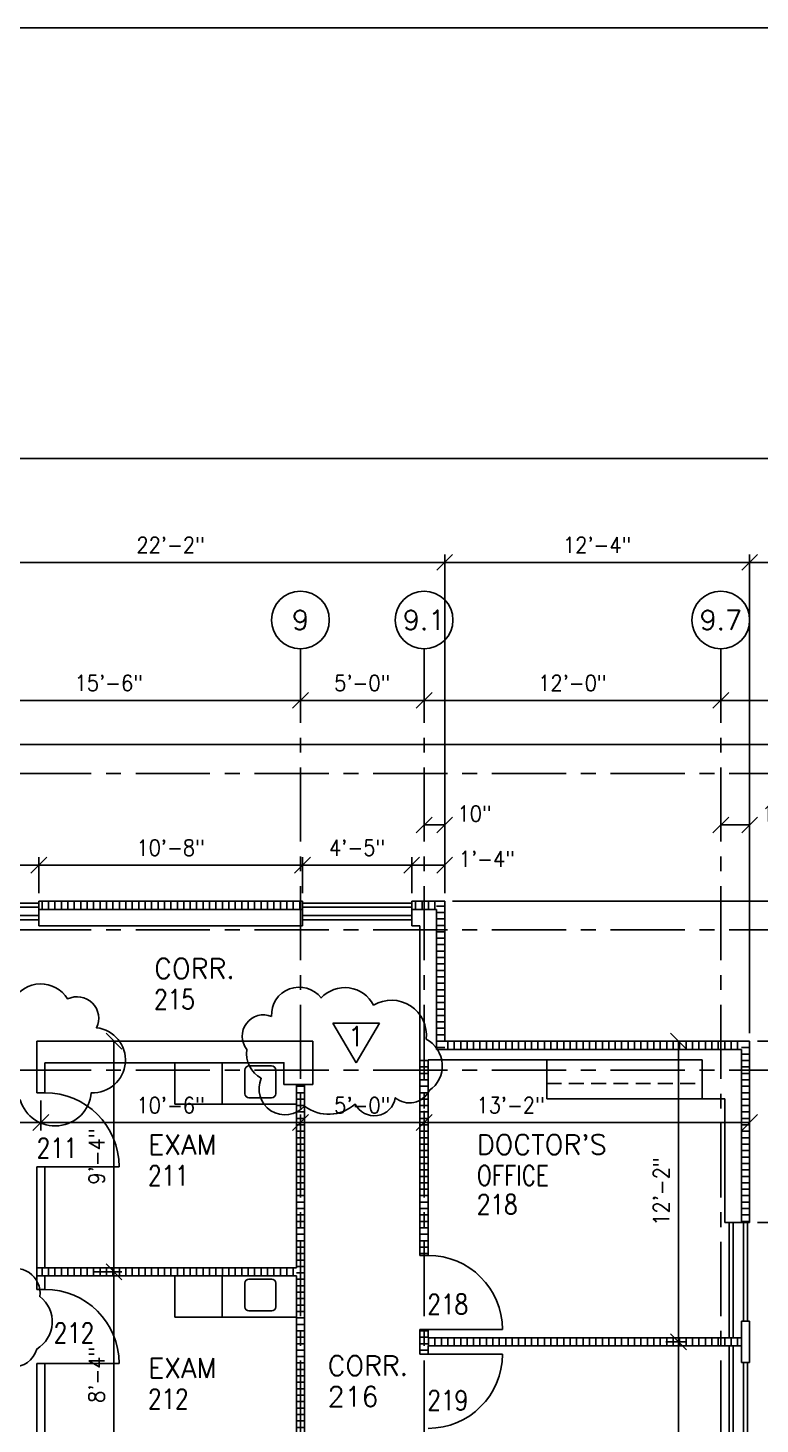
# Model space of a CAD drawing. Header units: inches. Extents: x 0 to 3828, y 0 to 2820.
# Drawn here: x 2179 to 2534, y 2142 to 2820 of the extents above; entities that cross this region are included whole.
import ezdxf
from ezdxf.enums import TextEntityAlignment as Align

# ---------------------------------------------------------------- set-up
doc = ezdxf.new("R2010")
doc.units = ezdxf.units.IN
doc.header["$LTSCALE"] = 28.8
doc.header["$MEASUREMENT"] = 0
doc.linetypes.add('CENTER', pattern=[2, 1.25, -0.25, 0.25, -0.25])
doc.linetypes.add('HIDDEN', pattern=[0.375, 0.25, -0.125])
for name, color, linetype in [('A-ANNO-DIMS', 1, 'Continuous'), ('A-ANNO-TEXT', 7, 'Continuous'), ('A-ANNO-TTLB', 6, 'Continuous'), ('A-DOOR', 6, 'Continuous'), ('A-FLOR-FURN', 74, 'Continuous'), ('A-GLAZ', 5, 'Continuous'), ('A-GRID', 1, 'CENTER'), ('A-WALL', 4, 'Continuous'), ('A-WALL-PATT', 9, 'Continuous')]:
    doc.layers.add(name, color=color, linetype=linetype)
doc.styles.add('RS', font='romans.shx', dxfattribs={"width": 0.9})
doc.dimstyles.get("Standard").update_dxf_attribs({"dimtxt": 0.18, "dimasz": 0.18, "dimexe": 0.18, "dimexo": 0.0625, "dimgap": 0.09, "dimtad": 0, "dimtih": 1, "dimtoh": 1, "dimdec": 4, "dimzin": 0, "dimdsep": 46, "dimtxsty": 'Standard', "dimcen": 0.09, "dimadec": 0, "dimazin": 0, "dimtfac": 1, "dimtdec": 4, "dimtofl": 0, "dimtmove": 0, "dimatfit": 3, "dimfxl": 0, "dimtolj": 1, "dimtzin": 0, "dimarcsym": 0})
pattern_1 = [(0, (-655, -97), (1e-15, 3.125), [])]
pattern_2 = [(90, (-655, -97), (-3.125, 7e-16), [])]

# ---------------------------------------------------------------- blocks, each defined once
blk = doc.blocks.new('C012')
blk.add_line((0, 0), (-36, 0))
blk.add_arc((0, 0), 36, 180, 270)
blk = doc.blocks.new('C001')
blk.add_circle((0, 0), 14)
blk = doc.blocks.new('C009')
for p, q in [((0, 0), (11.33, 19.24)), ((22.66, 0), (11.33, 19.24)), ((0, 0), (22.66, 0))]:
    blk.add_line(p, q)
blk = doc.blocks.new('_OBLIQUE')
at = {"color": 0, "linetype": 'ByBlock', "lineweight": -2}
blk.add_line((-0.5, -0.5), (0.5, 0.5), dxfattribs=at)
blk = doc.blocks.new('*D17')
at = {"layer": 'A-ANNO-DIMS', "color": 0}
for p, q in [((1841.18, 2472), (2758.84, 2472)), ((2755, 2458), (2755, 2472))]:
    blk.add_line(p, q, dxfattribs=at)
at = {"layer": 'Defpoints', "color": 0}
for p in [(1837.34, 2472), (2755, 2472), (2755, 2458)]:
    blk.add_point(p, dxfattribs=at)
at = {"layer": 'A-ANNO-DIMS', "color": 0, "xscale": 7.68, "yscale": 7.68, "zscale": 7.68}
for p, rotation in [((2755, 2472), 90), ((2755, 2458), 270)]:
    blk.add_blockref('_OBLIQUE', p, dxfattribs=dict(at, rotation=rotation))
at = {"layer": 'A-ANNO-DIMS', "color": 7, "insert": (2746, 2488.5), "char_height": 7.68, "attachment_point": 5, "rotation": 90, "style": 'RS'}
blk.add_mtext('\\A1;1\'-2"', dxfattribs=at)
blk = doc.blocks.new('*D187')
at = {"layer": 'A-ANNO-DIMS', "color": 0}
for p, q in [((2762.68, 2472), (2863.34, 2472)), ((2859.5, 2472), (2859.5, 2396)), ((2384.84, 2396), (2863.34, 2396))]:
    blk.add_line(p, q, dxfattribs=at)
at = {"layer": 'Defpoints', "color": 0}
for p in [(2758.84, 2472), (2381, 2396), (2859.5, 2396)]:
    blk.add_point(p, dxfattribs=at)
at = {"layer": 'A-ANNO-DIMS', "color": 0, "xscale": 7.68, "yscale": 7.68, "zscale": 7.68}
for p, rotation in [((2859.5, 2472), 90), ((2859.5, 2396), 270)]:
    blk.add_blockref('_OBLIQUE', p, dxfattribs=dict(at, rotation=rotation))
at = {"layer": 'A-ANNO-DIMS', "color": 7, "insert": (2851.09, 2434), "char_height": 7.68, "attachment_point": 5, "rotation": 90, "style": 'RS'}
blk.add_mtext('\\A1;6\'-4"', dxfattribs=at)
blk = doc.blocks.new('*D188')
at = {"layer": 'A-ANNO-DIMS', "color": 0}
for p, q in [((2384.84, 2396), (2863.34, 2396)), ((2859.5, 2396), (2859.5, 2328)), ((2532.84, 2328), (2863.34, 2328))]:
    blk.add_line(p, q, dxfattribs=at)
at = {"layer": 'Defpoints', "color": 0}
for p in [(2381, 2396), (2529, 2328), (2859.5, 2328)]:
    blk.add_point(p, dxfattribs=at)
at = {"layer": 'A-ANNO-DIMS', "color": 0, "xscale": 7.68, "yscale": 7.68, "zscale": 7.68}
for p, rotation in [((2859.5, 2396), 90), ((2859.5, 2328), 270)]:
    blk.add_blockref('_OBLIQUE', p, dxfattribs=dict(at, rotation=rotation))
at = {"layer": 'A-ANNO-DIMS', "color": 7, "insert": (2851.09, 2362), "char_height": 7.68, "attachment_point": 5, "rotation": 90, "style": 'RS'}
blk.add_mtext('\\A1;5\'-8"', dxfattribs=at)
blk = doc.blocks.new('*D189')
at = {"layer": 'A-ANNO-DIMS', "color": 0}
for p, q in [((2532.84, 2328), (2863.34, 2328)), ((2859.5, 2328), (2859.5, 1460)), ((2532.84, 1460), (2863.34, 1460))]:
    blk.add_line(p, q, dxfattribs=at)
at = {"layer": 'Defpoints', "color": 0}
for p in [(2529, 2328), (2529, 1460), (2859.5, 1460)]:
    blk.add_point(p, dxfattribs=at)
at = {"layer": 'A-ANNO-DIMS', "color": 0, "xscale": 7.68, "yscale": 7.68, "zscale": 7.68}
for p, rotation in [((2859.5, 2328), 90), ((2859.5, 1460), 270)]:
    blk.add_blockref('_OBLIQUE', p, dxfattribs=dict(at, rotation=rotation))
at = {"layer": 'A-ANNO-DIMS', "color": 7, "insert": (2851.09, 1894), "char_height": 7.68, "attachment_point": 5, "rotation": 90, "style": 'RS'}
blk.add_mtext('\\A1;72\'-4"', dxfattribs=at)
blk = doc.blocks.new('*D210')
at = {"layer": 'A-ANNO-DIMS', "color": 0}
for p, q in [((2532.84, 2240), (2662.84, 2240)), ((2659, 2124), (2659, 2240)), ((2532.84, 2124), (2662.84, 2124))]:
    blk.add_line(p, q, dxfattribs=at)
at = {"layer": 'Defpoints', "color": 0}
for p in [(2529, 2240), (2659, 2240), (2529, 2124)]:
    blk.add_point(p, dxfattribs=at)
at = {"layer": 'A-ANNO-DIMS', "color": 0, "xscale": 7.68, "yscale": 7.68, "zscale": 7.68}
for p, rotation in [((2659, 2240), 90), ((2659, 2124), 270)]:
    blk.add_blockref('_OBLIQUE', p, dxfattribs=dict(at, rotation=rotation))
at = {"layer": 'A-ANNO-DIMS', "color": 7, "insert": (2650.59, 2182), "char_height": 7.68, "attachment_point": 5, "rotation": 90, "style": 'RS'}
blk.add_mtext('\\A1;9\'-8"', dxfattribs=at)
blk = doc.blocks.new('*D211')
at = {"layer": 'A-ANNO-DIMS', "color": 0}
for p, q in [((2662.16, 2328), (2655.16, 2328)), ((2659, 2240), (2659, 2328)), ((2532.84, 2240), (2662.84, 2240))]:
    blk.add_line(p, q, dxfattribs=at)
at = {"layer": 'Defpoints', "color": 0}
for p in [(2659, 2328), (2666, 2328), (2529, 2240)]:
    blk.add_point(p, dxfattribs=at)
at = {"layer": 'A-ANNO-DIMS', "color": 0, "xscale": 7.68, "yscale": 7.68, "zscale": 7.68}
for p, rotation in [((2659, 2328), 90), ((2659, 2240), 270)]:
    blk.add_blockref('_OBLIQUE', p, dxfattribs=dict(at, rotation=rotation))
at = {"layer": 'A-ANNO-DIMS', "color": 7, "insert": (2650.59, 2284), "char_height": 7.68, "attachment_point": 5, "rotation": 90, "style": 'RS'}
blk.add_mtext('\\A1;7\'-4"', dxfattribs=at)
blk = doc.blocks.new('*D223')
at = {"layer": 'A-ANNO-DIMS', "color": 0}
blk.add_line((2125, 2493.5), (2311, 2493.5), dxfattribs=at)
at = {"layer": 'Defpoints', "color": 0}
for p in [(2125, 2493.5), (2311, 2493.5), (2311, 2493.5)]:
    blk.add_point(p, dxfattribs=at)
at = {"layer": 'A-ANNO-DIMS', "color": 0, "xscale": 7.68, "yscale": 7.68, "zscale": 7.68, "rotation": 180}
blk.add_blockref('_OBLIQUE', (2125, 2493.5), dxfattribs=at)
at = {"layer": 'A-ANNO-DIMS', "color": 0, "xscale": 7.68, "yscale": 7.68, "zscale": 7.68}
blk.add_blockref('_OBLIQUE', (2311, 2493.5), dxfattribs=at)
at = {"layer": 'A-ANNO-DIMS', "color": 7, "insert": (2218, 2501.91), "char_height": 7.68, "attachment_point": 5, "style": 'RS'}
blk.add_mtext('\\A1;15\'-6"', dxfattribs=at)
blk = doc.blocks.new('*D224')
at = {"layer": 'A-ANNO-DIMS', "color": 0}
blk.add_line((2311, 2493.5), (2371, 2493.5), dxfattribs=at)
at = {"layer": 'Defpoints', "color": 0}
for p in [(2311, 2493.5), (2371, 2493.5), (2371, 2493.5)]:
    blk.add_point(p, dxfattribs=at)
at = {"layer": 'A-ANNO-DIMS', "color": 0, "xscale": 7.68, "yscale": 7.68, "zscale": 7.68, "rotation": 180}
blk.add_blockref('_OBLIQUE', (2311, 2493.5), dxfattribs=at)
at = {"layer": 'A-ANNO-DIMS', "color": 0, "xscale": 7.68, "yscale": 7.68, "zscale": 7.68}
blk.add_blockref('_OBLIQUE', (2371, 2493.5), dxfattribs=at)
at = {"layer": 'A-ANNO-DIMS', "color": 7, "insert": (2341, 2501.91), "char_height": 7.68, "attachment_point": 5, "style": 'RS'}
blk.add_mtext('\\A1;5\'-0"', dxfattribs=at)
blk = doc.blocks.new('*D225')
at = {"layer": 'A-ANNO-DIMS', "color": 0}
blk.add_line((2371, 2493.5), (2515, 2493.5), dxfattribs=at)
at = {"layer": 'Defpoints', "color": 0}
for p in [(2371, 2493.5), (2515, 2493.5), (2515, 2493.5)]:
    blk.add_point(p, dxfattribs=at)
at = {"layer": 'A-ANNO-DIMS', "color": 0, "xscale": 7.68, "yscale": 7.68, "zscale": 7.68, "rotation": 180}
blk.add_blockref('_OBLIQUE', (2371, 2493.5), dxfattribs=at)
at = {"layer": 'A-ANNO-DIMS', "color": 0, "xscale": 7.68, "yscale": 7.68, "zscale": 7.68}
blk.add_blockref('_OBLIQUE', (2515, 2493.5), dxfattribs=at)
at = {"layer": 'A-ANNO-DIMS', "color": 7, "insert": (2443, 2501.91), "char_height": 7.68, "attachment_point": 5, "style": 'RS'}
blk.add_mtext('\\A1;12\'-0"', dxfattribs=at)
blk = doc.blocks.new('*D226')
at = {"layer": 'A-ANNO-DIMS', "color": 0}
blk.add_line((2515, 2493.5), (2599, 2493.5), dxfattribs=at)
at = {"layer": 'Defpoints', "color": 0}
for p in [(2515, 2493.5), (2599, 2493.5), (2599, 2493.5)]:
    blk.add_point(p, dxfattribs=at)
at = {"layer": 'A-ANNO-DIMS', "color": 0, "xscale": 7.68, "yscale": 7.68, "zscale": 7.68, "rotation": 180}
blk.add_blockref('_OBLIQUE', (2515, 2493.5), dxfattribs=at)
at = {"layer": 'A-ANNO-DIMS', "color": 0, "xscale": 7.68, "yscale": 7.68, "zscale": 7.68}
blk.add_blockref('_OBLIQUE', (2599, 2493.5), dxfattribs=at)
at = {"layer": 'A-ANNO-DIMS', "color": 7, "insert": (2557, 2501.91), "char_height": 7.68, "attachment_point": 5, "style": 'RS'}
blk.add_mtext('\\A1;7\'-0"', dxfattribs=at)
blk = doc.blocks.new('*D228')
at = {"layer": 'A-ANNO-DIMS', "color": 0}
for p, q in [((2115, 2399.84), (2115, 2564.34)), ((2381, 2399.84), (2381, 2564.34)), ((2115, 2560.5), (2381, 2560.5))]:
    blk.add_line(p, q, dxfattribs=at)
at = {"layer": 'Defpoints', "color": 0}
for p in [(2381, 2560.5), (2115, 2396), (2381, 2396)]:
    blk.add_point(p, dxfattribs=at)
at = {"layer": 'A-ANNO-DIMS', "color": 0, "xscale": 7.68, "yscale": 7.68, "zscale": 7.68, "rotation": 180}
blk.add_blockref('_OBLIQUE', (2115, 2560.5), dxfattribs=at)
at = {"layer": 'A-ANNO-DIMS', "color": 0, "xscale": 7.68, "yscale": 7.68, "zscale": 7.68}
blk.add_blockref('_OBLIQUE', (2381, 2560.5), dxfattribs=at)
at = {"layer": 'A-ANNO-DIMS', "color": 7, "insert": (2248, 2568.91), "char_height": 7.68, "attachment_point": 5, "style": 'RS'}
blk.add_mtext('\\A1;22\'-2"', dxfattribs=at)
blk = doc.blocks.new('*D229')
at = {"layer": 'A-ANNO-DIMS', "color": 0}
for p, q in [((2381, 2399.84), (2381, 2564.34)), ((2529, 2331.84), (2529, 2564.34)), ((2381, 2560.5), (2529, 2560.5))]:
    blk.add_line(p, q, dxfattribs=at)
at = {"layer": 'Defpoints', "color": 0}
for p in [(2529, 2560.5), (2381, 2396), (2529, 2328)]:
    blk.add_point(p, dxfattribs=at)
at = {"layer": 'A-ANNO-DIMS', "color": 0, "xscale": 7.68, "yscale": 7.68, "zscale": 7.68, "rotation": 180}
blk.add_blockref('_OBLIQUE', (2381, 2560.5), dxfattribs=at)
at = {"layer": 'A-ANNO-DIMS', "color": 0, "xscale": 7.68, "yscale": 7.68, "zscale": 7.68}
blk.add_blockref('_OBLIQUE', (2529, 2560.5), dxfattribs=at)
at = {"layer": 'A-ANNO-DIMS', "color": 7, "insert": (2455, 2568.91), "char_height": 7.68, "attachment_point": 5, "style": 'RS'}
blk.add_mtext('\\A1;12\'-4"', dxfattribs=at)
blk = doc.blocks.new('*D230')
at = {"layer": 'A-ANNO-DIMS', "color": 0}
for p, q in [((2529, 2331.84), (2529, 2564.34)), ((2617, 2043.84), (2617, 2564.34)), ((2529, 2560.5), (2617, 2560.5))]:
    blk.add_line(p, q, dxfattribs=at)
at = {"layer": 'Defpoints', "color": 0}
for p in [(2617, 2560.5), (2529, 2328), (2617, 2040)]:
    blk.add_point(p, dxfattribs=at)
at = {"layer": 'A-ANNO-DIMS', "color": 0, "xscale": 7.68, "yscale": 7.68, "zscale": 7.68, "rotation": 180}
blk.add_blockref('_OBLIQUE', (2529, 2560.5), dxfattribs=at)
at = {"layer": 'A-ANNO-DIMS', "color": 0, "xscale": 7.68, "yscale": 7.68, "zscale": 7.68}
blk.add_blockref('_OBLIQUE', (2617, 2560.5), dxfattribs=at)
at = {"layer": 'A-ANNO-DIMS', "color": 7, "insert": (2573, 2568.91), "char_height": 7.68, "attachment_point": 5, "style": 'RS'}
blk.add_mtext('\\A1;7\'-4"', dxfattribs=at)
blk = doc.blocks.new('*D28')
at = {"layer": 'A-ANNO-DIMS', "color": 0}
for p, q in [((309, 2568.18), (309, 2614.84)), ((309, 2611), (2617, 2611)), ((2617, 2568.18), (2617, 2614.84))]:
    blk.add_line(p, q, dxfattribs=at)
at = {"layer": 'Defpoints', "color": 0}
for p in [(2617, 2611), (309, 2564.34), (2617, 2564.34)]:
    blk.add_point(p, dxfattribs=at)
at = {"layer": 'A-ANNO-DIMS', "color": 0, "xscale": 7.68, "yscale": 7.68, "zscale": 7.68, "rotation": 180}
blk.add_blockref('_OBLIQUE', (309, 2611), dxfattribs=at)
at = {"layer": 'A-ANNO-DIMS', "color": 0, "xscale": 7.68, "yscale": 7.68, "zscale": 7.68}
blk.add_blockref('_OBLIQUE', (2617, 2611), dxfattribs=at)
at = {"layer": 'A-ANNO-DIMS', "color": 7, "insert": (1463, 2619.41), "char_height": 7.68, "attachment_point": 5, "style": 'RS'}
blk.add_mtext('\\A1;192\'-4"', dxfattribs=at)
blk = doc.blocks.new('*D232')
at = {"layer": 'A-ANNO-DIMS', "color": 0}
for p, q in [((2131, 2399.84), (2131, 2417.34)), ((2131, 2413.5), (2184, 2413.5)), ((2184, 2399.84), (2184, 2417.34))]:
    blk.add_line(p, q, dxfattribs=at)
at = {"layer": 'Defpoints', "color": 0}
for p in [(2184, 2413.5), (2131, 2396), (2184, 2396)]:
    blk.add_point(p, dxfattribs=at)
at = {"layer": 'A-ANNO-DIMS', "color": 0, "xscale": 7.68, "yscale": 7.68, "zscale": 7.68, "rotation": 180}
blk.add_blockref('_OBLIQUE', (2131, 2413.5), dxfattribs=at)
at = {"layer": 'A-ANNO-DIMS', "color": 0, "xscale": 7.68, "yscale": 7.68, "zscale": 7.68}
blk.add_blockref('_OBLIQUE', (2184, 2413.5), dxfattribs=at)
at = {"layer": 'A-ANNO-DIMS', "color": 7, "insert": (2157.5, 2421.91), "char_height": 7.68, "attachment_point": 5, "style": 'RS'}
blk.add_mtext('\\A1;4\'-5"', dxfattribs=at)
blk = doc.blocks.new('*D233')
at = {"layer": 'A-ANNO-DIMS', "color": 0}
for p, q in [((2184, 2399.84), (2184, 2417.34)), ((2184, 2413.5), (2312, 2413.5)), ((2312, 2399.84), (2312, 2417.34))]:
    blk.add_line(p, q, dxfattribs=at)
at = {"layer": 'Defpoints', "color": 0}
for p in [(2312, 2413.5), (2184, 2396), (2312, 2396)]:
    blk.add_point(p, dxfattribs=at)
at = {"layer": 'A-ANNO-DIMS', "color": 0, "xscale": 7.68, "yscale": 7.68, "zscale": 7.68, "rotation": 180}
blk.add_blockref('_OBLIQUE', (2184, 2413.5), dxfattribs=at)
at = {"layer": 'A-ANNO-DIMS', "color": 0, "xscale": 7.68, "yscale": 7.68, "zscale": 7.68}
blk.add_blockref('_OBLIQUE', (2312, 2413.5), dxfattribs=at)
at = {"layer": 'A-ANNO-DIMS', "color": 7, "insert": (2248, 2421.91), "char_height": 7.68, "attachment_point": 5, "style": 'RS'}
blk.add_mtext('\\A1;10\'-8"', dxfattribs=at)
blk = doc.blocks.new('*D234')
at = {"layer": 'A-ANNO-DIMS', "color": 0}
for p, q in [((2312, 2399.84), (2312, 2417.34)), ((2312, 2413.5), (2365, 2413.5)), ((2365, 2399.84), (2365, 2417.34))]:
    blk.add_line(p, q, dxfattribs=at)
at = {"layer": 'Defpoints', "color": 0}
for p in [(2365, 2413.5), (2312, 2396), (2365, 2396)]:
    blk.add_point(p, dxfattribs=at)
at = {"layer": 'A-ANNO-DIMS', "color": 0, "xscale": 7.68, "yscale": 7.68, "zscale": 7.68, "rotation": 180}
blk.add_blockref('_OBLIQUE', (2312, 2413.5), dxfattribs=at)
at = {"layer": 'A-ANNO-DIMS', "color": 0, "xscale": 7.68, "yscale": 7.68, "zscale": 7.68}
blk.add_blockref('_OBLIQUE', (2365, 2413.5), dxfattribs=at)
at = {"layer": 'A-ANNO-DIMS', "color": 7, "insert": (2338.5, 2421.91), "char_height": 7.68, "attachment_point": 5, "style": 'RS'}
blk.add_mtext('\\A1;4\'-5"', dxfattribs=at)
blk = doc.blocks.new('*D235')
at = {"layer": 'A-ANNO-DIMS', "color": 0}
for p, q in [((2365, 2399.84), (2365, 2417.34)), ((2365, 2413.5), (2381, 2413.5))]:
    blk.add_line(p, q, dxfattribs=at)
at = {"layer": 'Defpoints', "color": 0}
for p in [(2381, 2413.5), (2381, 2413.5), (2365, 2396)]:
    blk.add_point(p, dxfattribs=at)
at = {"layer": 'A-ANNO-DIMS', "color": 0, "xscale": 7.68, "yscale": 7.68, "zscale": 7.68, "rotation": 180}
blk.add_blockref('_OBLIQUE', (2365, 2413.5), dxfattribs=at)
at = {"layer": 'A-ANNO-DIMS', "color": 0, "xscale": 7.68, "yscale": 7.68, "zscale": 7.68}
blk.add_blockref('_OBLIQUE', (2381, 2413.5), dxfattribs=at)
at = {"layer": 'A-ANNO-DIMS', "color": 7, "insert": (2401.5, 2416.5), "char_height": 7.68, "attachment_point": 5, "style": 'RS'}
blk.add_mtext('\\A1;1\'-4"', dxfattribs=at)
blk = doc.blocks.new('*D29')
at = {"layer": 'A-ANNO-DIMS', "color": 0}
blk.add_line((2371, 2433), (2381, 2433), dxfattribs=at)
at = {"layer": 'Defpoints', "color": 0}
for p in [(2371, 2433), (2381, 2433), (2381, 2433)]:
    blk.add_point(p, dxfattribs=at)
at = {"layer": 'A-ANNO-DIMS', "color": 0, "xscale": 7.68, "yscale": 7.68, "zscale": 7.68, "rotation": 180}
blk.add_blockref('_OBLIQUE', (2371, 2433), dxfattribs=at)
at = {"layer": 'A-ANNO-DIMS', "color": 0, "xscale": 7.68, "yscale": 7.68, "zscale": 7.68}
blk.add_blockref('_OBLIQUE', (2381, 2433), dxfattribs=at)
at = {"layer": 'A-ANNO-DIMS', "color": 7, "insert": (2395.5, 2438.5), "char_height": 7.68, "attachment_point": 5, "style": 'RS'}
blk.add_mtext('\\A1;10"', dxfattribs=at)
blk = doc.blocks.new('*D30')
at = {"layer": 'A-ANNO-DIMS', "color": 0}
blk.add_line((2515, 2433), (2529, 2433), dxfattribs=at)
at = {"layer": 'Defpoints', "color": 0}
for p in [(2515, 2433), (2529, 2433), (2529, 2433)]:
    blk.add_point(p, dxfattribs=at)
at = {"layer": 'A-ANNO-DIMS', "color": 0, "xscale": 7.68, "yscale": 7.68, "zscale": 7.68, "rotation": 180}
blk.add_blockref('_OBLIQUE', (2515, 2433), dxfattribs=at)
at = {"layer": 'A-ANNO-DIMS', "color": 0, "xscale": 7.68, "yscale": 7.68, "zscale": 7.68}
blk.add_blockref('_OBLIQUE', (2529, 2433), dxfattribs=at)
at = {"layer": 'A-ANNO-DIMS', "color": 7, "insert": (2548.5, 2438.5), "char_height": 7.68, "attachment_point": 5, "style": 'RS'}
blk.add_mtext('\\A1;1\'-2"', dxfattribs=at)
blk = doc.blocks.new('*D278')
at = {"layer": 'A-ANNO-DIMS', "color": 0}
for p, q in [((2219.66, 2328), (2216.66, 2328)), ((2220.5, 2328), (2220.5, 2216)), ((2210.84, 2216), (2224.34, 2216))]:
    blk.add_line(p, q, dxfattribs=at)
at = {"layer": 'Defpoints', "color": 0}
for p in [(2223.5, 2328), (2207, 2216), (2220.5, 2216)]:
    blk.add_point(p, dxfattribs=at)
at = {"layer": 'A-ANNO-DIMS', "color": 0, "xscale": 7.68, "yscale": 7.68, "zscale": 7.68}
for p, rotation in [((2220.5, 2328), 90), ((2220.5, 2216), 270)]:
    blk.add_blockref('_OBLIQUE', p, dxfattribs=dict(at, rotation=rotation))
at = {"layer": 'A-ANNO-DIMS', "color": 7, "insert": (2212.09, 2272), "char_height": 7.68, "attachment_point": 5, "rotation": 90, "style": 'RS'}
blk.add_mtext('\\A1;9\'-4"', dxfattribs=at)
blk = doc.blocks.new('*D59')
at = {"layer": 'A-ANNO-DIMS', "color": 0}
for p, q in [((2210.84, 2216), (2224.34, 2216)), ((2220.5, 2216), (2220.5, 2116)), ((2206.34, 2116), (2224.34, 2116))]:
    blk.add_line(p, q, dxfattribs=at)
at = {"layer": 'Defpoints', "color": 0}
for p in [(2207, 2216), (2202.5, 2116), (2220.5, 2116)]:
    blk.add_point(p, dxfattribs=at)
at = {"layer": 'A-ANNO-DIMS', "color": 0, "xscale": 7.68, "yscale": 7.68, "zscale": 7.68}
for p, rotation in [((2220.5, 2216), 90), ((2220.5, 2116), 270)]:
    blk.add_blockref('_OBLIQUE', p, dxfattribs=dict(at, rotation=rotation))
at = {"layer": 'A-ANNO-DIMS', "color": 7, "insert": (2212.09, 2166), "char_height": 7.68, "attachment_point": 5, "rotation": 90, "style": 'RS'}
blk.add_mtext('\\A1;8\'-4"', dxfattribs=at)
blk = doc.blocks.new('*D281')
at = {"layer": 'A-ANNO-DIMS', "color": 0}
for p, q in [((2488.34, 2328), (2498.34, 2328)), ((2494.5, 2328), (2494.5, 2182)), ((2488.34, 2182), (2498.34, 2182))]:
    blk.add_line(p, q, dxfattribs=at)
at = {"layer": 'Defpoints', "color": 0}
for p in [(2484.5, 2328), (2484.5, 2182), (2494.5, 2182)]:
    blk.add_point(p, dxfattribs=at)
at = {"layer": 'A-ANNO-DIMS', "color": 0, "xscale": 7.68, "yscale": 7.68, "zscale": 7.68}
for p, rotation in [((2494.5, 2328), 90), ((2494.5, 2182), 270)]:
    blk.add_blockref('_OBLIQUE', p, dxfattribs=dict(at, rotation=rotation))
at = {"layer": 'A-ANNO-DIMS', "color": 7, "insert": (2486.09, 2255), "char_height": 7.68, "attachment_point": 5, "rotation": 90, "style": 'RS'}
blk.add_mtext('\\A1;12\'-2"', dxfattribs=at)
blk = doc.blocks.new('*D282')
at = {"layer": 'A-ANNO-DIMS', "color": 0}
for p, q in [((2488.34, 2182), (2498.34, 2182)), ((2494.5, 2182), (2494.5, 2050)), ((2473.84, 2050), (2498.34, 2050))]:
    blk.add_line(p, q, dxfattribs=at)
at = {"layer": 'Defpoints', "color": 0}
for p in [(2484.5, 2182), (2470, 2050), (2494.5, 2050)]:
    blk.add_point(p, dxfattribs=at)
at = {"layer": 'A-ANNO-DIMS', "color": 0, "xscale": 7.68, "yscale": 7.68, "zscale": 7.68}
for p, rotation in [((2494.5, 2182), 90), ((2494.5, 2050), 270)]:
    blk.add_blockref('_OBLIQUE', p, dxfattribs=dict(at, rotation=rotation))
at = {"layer": 'A-ANNO-DIMS', "color": 7, "insert": (2486.09, 2116), "char_height": 7.68, "attachment_point": 5, "rotation": 90, "style": 'RS'}
blk.add_mtext('\\A1;11\'-0"', dxfattribs=at)
blk = doc.blocks.new('*D303')
at = {"layer": 'A-ANNO-DIMS', "color": 0}
for p, q in [((2125, 2299.16), (2125, 2284.66)), ((2185, 2299.16), (2185, 2284.66)), ((2125, 2288.5), (2185, 2288.5))]:
    blk.add_line(p, q, dxfattribs=at)
at = {"layer": 'Defpoints', "color": 0}
for p in [(2125, 2303), (2185, 2303), (2185, 2288.5)]:
    blk.add_point(p, dxfattribs=at)
at = {"layer": 'A-ANNO-DIMS', "color": 0, "xscale": 7.68, "yscale": 7.68, "zscale": 7.68, "rotation": 180}
blk.add_blockref('_OBLIQUE', (2125, 2288.5), dxfattribs=at)
at = {"layer": 'A-ANNO-DIMS', "color": 0, "xscale": 7.68, "yscale": 7.68, "zscale": 7.68}
blk.add_blockref('_OBLIQUE', (2185, 2288.5), dxfattribs=at)
at = {"layer": 'A-ANNO-DIMS', "color": 7, "insert": (2155, 2296.91), "char_height": 7.68, "attachment_point": 5, "style": 'RS'}
blk.add_mtext('\\A1;5\'-0"', dxfattribs=at)
blk = doc.blocks.new('*D304')
at = {"layer": 'A-ANNO-DIMS', "color": 0}
for p, q in [((2185, 2299.16), (2185, 2284.66)), ((2311, 2282.84), (2311, 2292.34)), ((2185, 2288.5), (2311, 2288.5))]:
    blk.add_line(p, q, dxfattribs=at)
at = {"layer": 'Defpoints', "color": 0}
for p in [(2185, 2303), (2311, 2288.5), (2311, 2279)]:
    blk.add_point(p, dxfattribs=at)
at = {"layer": 'A-ANNO-DIMS', "color": 0, "xscale": 7.68, "yscale": 7.68, "zscale": 7.68, "rotation": 180}
blk.add_blockref('_OBLIQUE', (2185, 2288.5), dxfattribs=at)
at = {"layer": 'A-ANNO-DIMS', "color": 0, "xscale": 7.68, "yscale": 7.68, "zscale": 7.68}
blk.add_blockref('_OBLIQUE', (2311, 2288.5), dxfattribs=at)
at = {"layer": 'A-ANNO-DIMS', "color": 7, "insert": (2248, 2296.91), "char_height": 7.68, "attachment_point": 5, "style": 'RS'}
blk.add_mtext('\\A1;10\'-6"', dxfattribs=at)
blk = doc.blocks.new('*D305')
at = {"layer": 'A-ANNO-DIMS', "color": 0}
for p, q in [((2311, 2282.84), (2311, 2292.34)), ((2371, 2294.16), (2371, 2284.66)), ((2311, 2288.5), (2371, 2288.5))]:
    blk.add_line(p, q, dxfattribs=at)
at = {"layer": 'Defpoints', "color": 0}
for p in [(2371, 2298), (2371, 2288.5), (2311, 2279)]:
    blk.add_point(p, dxfattribs=at)
at = {"layer": 'A-ANNO-DIMS', "color": 0, "xscale": 7.68, "yscale": 7.68, "zscale": 7.68, "rotation": 180}
blk.add_blockref('_OBLIQUE', (2311, 2288.5), dxfattribs=at)
at = {"layer": 'A-ANNO-DIMS', "color": 0, "xscale": 7.68, "yscale": 7.68, "zscale": 7.68}
blk.add_blockref('_OBLIQUE', (2371, 2288.5), dxfattribs=at)
at = {"layer": 'A-ANNO-DIMS', "color": 7, "insert": (2341, 2296.91), "char_height": 7.68, "attachment_point": 5, "style": 'RS'}
blk.add_mtext('\\A1;5\'-0"', dxfattribs=at)
blk = doc.blocks.new('*D306')
at = {"layer": 'A-ANNO-DIMS', "color": 0}
for p, q in [((2371, 2294.16), (2371, 2284.66)), ((2371, 2288.5), (2529, 2288.5)), ((2529, 2290.66), (2529, 2284.66))]:
    blk.add_line(p, q, dxfattribs=at)
at = {"layer": 'Defpoints', "color": 0}
for p in [(2371, 2298), (2529, 2294.5), (2529, 2288.5)]:
    blk.add_point(p, dxfattribs=at)
at = {"layer": 'A-ANNO-DIMS', "color": 0, "xscale": 7.68, "yscale": 7.68, "zscale": 7.68, "rotation": 180}
blk.add_blockref('_OBLIQUE', (2371, 2288.5), dxfattribs=at)
at = {"layer": 'A-ANNO-DIMS', "color": 0, "xscale": 7.68, "yscale": 7.68, "zscale": 7.68}
blk.add_blockref('_OBLIQUE', (2529, 2288.5), dxfattribs=at)
at = {"layer": 'A-ANNO-DIMS', "color": 7, "insert": (2413, 2296.91), "char_height": 7.68, "attachment_point": 5, "style": 'RS'}
blk.add_mtext('\\A1;13\'-2"', dxfattribs=at)

msp = doc.modelspace()

# ---------------------------------------------------------------- hatches: boundary and pattern name
at = {"layer": 'A-WALL-PATT'}
h = msp.add_hatch(dxfattribs=at)
h.set_pattern_fill('ANSI31', color=256, scale=25, angle=45, style=0)
h.set_pattern_definition(pattern_2)
h.paths.add_polyline_path([(2312, 2396), (2184, 2396), (2184, 2392), (2312, 2392)])
h = msp.add_hatch(dxfattribs=at)
h.set_pattern_fill('ANSI31', color=256, scale=25, angle=45, style=0)
h.set_pattern_definition(pattern_2)
h.paths.add_polyline_path([(2377, 2396), (2365, 2396), (2365, 2392), (2377, 2392)])
h = msp.add_hatch(dxfattribs=at)
h.set_pattern_fill('ANSI31', color=256, scale=25, angle=315, style=0)
h.set_pattern_definition(pattern_1)
h.paths.add_polyline_path([(2381, 2396), (2377, 2396), (2377, 2324), (2381, 2324)])
h = msp.add_hatch(dxfattribs=at)
h.set_pattern_fill('ANSI31', color=256, scale=25, angle=45, style=0)
h.set_pattern_definition(pattern_2)
h.paths.add_polyline_path([(2525, 2328), (2381, 2328), (2381, 2324), (2525, 2324)])
h = msp.add_hatch(dxfattribs=at)
h.set_pattern_fill('ANSI31', color=256, scale=25, angle=315, style=0)
h.set_pattern_definition(pattern_1)
h.paths.add_polyline_path([(2529, 2328), (2525, 2328), (2525, 2240), (2529, 2240)])
h = msp.add_hatch(dxfattribs=at)
h.set_pattern_fill('ANSI31', color=256, scale=25, angle=315, style=0)
h.set_pattern_definition(pattern_1)
h.paths.add_polyline_path([(2373, 2319), (2369, 2319), (2369, 2224), (2373, 2224)])
h.paths.add_polyline_path([(2373, 2184), (2373, 2188), (2369, 2188), (2369, 2176), (2373, 2176)])
h = msp.add_hatch(dxfattribs=at)
h.set_pattern_fill('ANSI31', color=256, scale=25, angle=315, style=0)
h.set_pattern_definition(pattern_1)
h.paths.add_polyline_path([(2309, 2307), (2309, 2109.5), (2313, 2109.5), (2313, 2307)])
h = msp.add_hatch(dxfattribs=at)
h.set_pattern_fill('ANSI31', color=256, scale=25, angle=45, style=0)
h.set_pattern_definition(pattern_2)
h.paths.add_polyline_path([(2309, 2218), (2183, 2218), (2183, 2214), (2309, 2214)])
h = msp.add_hatch(dxfattribs=at)
h.set_pattern_fill('ANSI31', color=256, scale=25, angle=45, style=0)
h.set_pattern_definition(pattern_2)
h.paths.add_polyline_path([(2525, 2184), (2373, 2184), (2373, 2180), (2525, 2180)])

# ---------------------------------------------------------------- linework, layer by layer
at = {"layer": 'A-ANNO-TEXT'}
for points in [[(2142.5, 2342, -0.619619328), (2171.5, 2348, -0.569553724), (2198, 2348.5, -0.716704246), (2212, 2334.5, -0.970975618), (2209.5, 2303, -0.830258398), (2175, 2299.5, -0.602450367), (2141.5, 2306.5, -0.69799046), (2126, 2328, -0.569872579), (2142.5, 2342, -4.503081294)], [(2297, 2340, -0.740085012), (2321, 2349, -0.517933417), (2346.5, 2345.5, -0.622910618), (2372, 2329, -0.563527408), (2373.5, 2304, -0.486970894), (2357, 2300.5, -0.725791503), (2337.5, 2297.5, -0.366111503), (2313, 2296.5, -0.859025309), (2292, 2310, -0.316400038), (2285, 2324, -0.775877027), (2297, 2340, -0.900024677)], [(2166.5, 2216, -0.628501377), (2184.5, 2204, -0.531265516), (2183, 2178.5, -0.368993029), (2171, 2170, -0.432634112), (2153, 2165.5, -0.311294387), (2128, 2166.5, -0.520855875), (2121, 2179, -0.693216806), (2126, 2204, -0.595969894), (2132.5, 2222.5, -0.555343428), (2166.5, 2216, -2.293696549)]]:
    msp.add_lwpolyline(points, format="xyb", dxfattribs=at)
at = {"layer": 'A-ANNO-TTLB'}
msp.add_lwpolyline([(3828, 2820), (0, 2820), (0, 0), (3828, 0)], close=True, dxfattribs=at)
at = {"layer": 'A-FLOR-FURN'}
for p, q in [((2430.5, 2319), (2430.5, 2300)), ((2250, 2317.5), (2250, 2297.5)), ((2273, 2317.5), (2273, 2297.5)), ((2430.5, 2300), (2506, 2300)), ((2250, 2297.5), (2309, 2297.5)), ((2525, 2240), (2517, 2240)), ((2250, 2214), (2250, 2194)), ((2273, 2214), (2273, 2194)), ((2250, 2194), (2309, 2194))]:
    msp.add_line(p, q, dxfattribs=at)
at = {"layer": 'A-FLOR-FURN', "linetype": 'HIDDEN'}
msp.add_line((2430.5, 2307.5), (2506, 2307.5), dxfattribs=at)
at = {"layer": 'A-FLOR-FURN'}
for points in [[(2284, 2302.5), (2284, 2314, -0.414213562), (2286, 2316), (2297, 2316, -0.414213562), (2299, 2314), (2299, 2302.5, -0.414213562), (2297, 2300.5), (2286, 2300.5, -0.414213562)], [(2284, 2199), (2284, 2210.5, -0.414213562), (2286, 2212.5), (2297, 2212.5, -0.414213562), (2299, 2210.5), (2299, 2199, -0.414213562), (2297, 2197), (2286, 2197, -0.414213562)]]:
    msp.add_lwpolyline(points, format="xyb", close=True, dxfattribs=at)
at = {"layer": 'A-GLAZ'}
for p, q in [((2131, 2395), (2184, 2395)), ((2312, 2395), (2365, 2395)), ((2131, 2393), (2184, 2393)), ((2131, 2389), (2184, 2389)), ((2131, 2387), (2184, 2387)), ((2312, 2393), (2365, 2393)), ((2312, 2389), (2365, 2389)), ((2312, 2387), (2365, 2387)), ((2519, 2184), (2519, 2240)), ((2521, 2184), (2521, 2240)), ((2526, 2192), (2526, 2240)), ((2528, 2192), (2528, 2240)), ((2519, 2124), (2519, 2180)), ((2521, 2124), (2521, 2180)), ((2526, 2124), (2526, 2172)), ((2528, 2124), (2528, 2172))]:
    msp.add_line(p, q, dxfattribs=at)
at = {"layer": 'A-GRID'}
for p, q in [((2311, 2518.5), (2311, 1325.5)), ((2371, 2518.5), (2371, 1325.5)), ((2515, 2518.5), (2515, 1325.5)), ((2785.5, 2458), (135.5, 2458)), ((2785.5, 2382), (2069.5, 2382)), ((2785.5, 2314), (135.5, 2314))]:
    msp.add_line(p, q, dxfattribs=at)
at = {"layer": 'A-WALL'}
for p, q in [((2184, 2396), (2184, 2384)), ((2184, 2396), (2312, 2396)), ((2312, 2396), (2312, 2384)), ((2365, 2396), (2365, 2384)), ((2365, 2396), (2381, 2396)), ((2381, 2396), (2381, 2328)), ((2184, 2392), (2312, 2392)), ((2365, 2392), (2377, 2392)), ((2377, 2392), (2377, 2324)), ((2184, 2384), (2312, 2384)), ((2365, 2384), (2369, 2384)), ((2369, 2224), (2369, 2384)), ((2183, 2328), (2317, 2328)), ((2183, 2303), (2183, 2328)), ((2381, 2328), (2529, 2328)), ((2529, 2240), (2529, 2328)), ((2373, 2319), (2506, 2319)), ((2373, 2224), (2373, 2319)), ((2377, 2324), (2525, 2324)), ((2506, 2319), (2506, 2300)), ((2525, 2240), (2525, 2324)), ((2187, 2303), (2187, 2317.5)), ((2309, 2218), (2309, 2307)), ((2313, 2109.5), (2313, 2307)), ((2187, 2303), (2183, 2303)), ((2506, 2300), (2517, 2300)), ((2517, 2300), (2517, 2240)), ((2183, 2207.5), (2183, 2267)), ((2183, 2267), (2187, 2267)), ((2187, 2218), (2187, 2267)), ((2525, 2240), (2529, 2240)), ((2373, 2224), (2369, 2224)), ((2183, 2218), (2309, 2218)), ((2183, 2214), (2309, 2214)), ((2187, 2207.5), (2187, 2214)), ((2309, 2118), (2309, 2214)), ((2187, 2207.5), (2183, 2207.5)), ((2525, 2192), (2529, 2192)), ((2525, 2172), (2525, 2192)), ((2529, 2172), (2529, 2192)), ((2373, 2188), (2369, 2188)), ((2369, 2176), (2369, 2188)), ((2373, 2184), (2373, 2188)), ((2525, 2184), (2373, 2184)), ((2525, 2180), (2373, 2180)), ((2373, 2176), (2373, 2180)), ((2183, 2171.5), (2183, 2012)), ((2183, 2171.5), (2187, 2171.5)), ((2187, 2118), (2187, 2171.5)), ((2373, 2176), (2369, 2176)), ((2525, 2172), (2529, 2172))]:
    msp.add_line(p, q, dxfattribs=at)
msp.add_lwpolyline([(2317, 2328), (2317, 2307), (2303, 2307), (2303, 2317.5), (2187, 2317.5)], dxfattribs=at)

# ---------------------------------------------------------------- block references
at = {"layer": 'A-ANNO-TEXT'}
for p in [(2311, 2532.5), (2371, 2532.5), (2515, 2532.5)]:
    msp.add_blockref('C001', p, dxfattribs=at)
at = {"layer": 'A-ANNO-TEXT', "rotation": 180}
msp.add_blockref('C009', (2349.32937, 2336.74257), dxfattribs=at)
at = {"layer": 'A-DOOR', "rotation": 180}
for p in [(2187, 2267), (2373, 2188), (2187, 2171.5)]:
    msp.add_blockref('C012', p, dxfattribs=at)
at = {"layer": 'A-DOOR', "xscale": -1}
msp.add_blockref('C012', (2373, 2176), dxfattribs=at)

# ---------------------------------------------------------------- texts
at = {"layer": 'A-ANNO-TEXT', "style": 'RS'}
for s, p in [('9', (2311, 2532.5)), ('9.1', (2371, 2532.5)), ('9.7', (2515, 2532.5)), ('1', (2338, 2330.32838))]:
    msp.add_text(s, height=9.6, dxfattribs=at).set_placement(p, align=Align.MIDDLE)
for s, p in [('CORR.', (2240, 2358.5)), ('EXAM', (2237, 2273)), ("DOCTOR'S", (2396.64568, 2273)), ('EXAM', (2237, 2164.5)), ('CORR.', (2324.19418, 2165.65032)), ('216', (2324.19418, 2150.65032))]:
    msp.add_text(s, height=9.6, dxfattribs=at).set_placement(p)
at = {"layer": 'A-ANNO-TEXT', "style": 'RS', "width": 0.8}
for s, p in [('215', (2240, 2343.5)), ('211', (2183, 2271.39216)), ('211', (2237, 2258)), ('OFFICE', (2396.64568, 2258)), ('218', (2396.64568, 2244)), ('218', (2372.60867, 2195.5)), ('212', (2191.2285, 2181.57189)), ('212', (2237, 2149.5)), ('219', (2372.60867, 2148.82519))]:
    msp.add_text(s, height=9.6, dxfattribs=at).set_placement(p)

# ---------------------------------------------------------------- dimensions: what is measured, and where the dimension line sits
at = {"layer": 'A-ANNO-DIMS'}
for base, p1, p2, picture, middle in [((2617, 2611), (309, 2564.34), (2617, 2564.34), '*D28', (1463, 2619.41143)), ((2381, 2560.5), (2115, 2396), (2381, 2396), '*D228', (2248, 2568.91143)), ((2529, 2560.5), (2381, 2396), (2529, 2328), '*D229', (2455, 2568.91143)), ((2617, 2560.5), (2529, 2328), (2617, 2040), '*D230', (2573, 2568.91143)), ((2311, 2493.5), (2125, 2493.5), (2311, 2493.5), '*D223', (2218, 2501.91143)), ((2371, 2493.5), (2311, 2493.5), (2371, 2493.5), '*D224', (2341, 2501.91143)), ((2515, 2493.5), (2371, 2493.5), (2515, 2493.5), '*D225', (2443, 2501.91143)), ((2599, 2493.5), (2515, 2493.5), (2599, 2493.5), '*D226', (2557, 2501.91143)), ((2184, 2413.5), (2131, 2396), (2184, 2396), '*D232', (2157.5, 2421.91143)), ((2312, 2413.5), (2184, 2396), (2312, 2396), '*D233', (2248, 2421.91143)), ((2365, 2413.5), (2312, 2396), (2365, 2396), '*D234', (2338.5, 2421.91143)), ((2185, 2288.5), (2125, 2303), (2185, 2303), '*D303', (2155, 2296.91143)), ((2311, 2288.5), (2185, 2303), (2311, 2279), '*D304', (2248, 2296.91143)), ((2371, 2288.5), (2311, 2279), (2371, 2298), '*D305', (2341, 2296.91143))]:
    dim = msp.add_linear_dim(base=base, p1=p1, p2=p2, dimstyle='Standard', override={"dimscale": 96, "dimtxt": 0.08, "dimasz": 0.08, "dimexe": 0.04, "dimexo": 0.04, "dimgap": 0.04, "dimtad": 1, "dimtih": 0, "dimtoh": 0, "dimzin": 3, "dimlunit": 4, "dimtxsty": 'RS', "dimblk": 'OBLIQUE', "dimclrt": 7, "dimtofl": 1, "dimtmove": 2}, dxfattribs=at)
    dim.commit()
    dim.dimension.update_dxf_attribs({"geometry": picture, "text_midpoint": middle})
dim = msp.add_linear_dim(base=(2755, 2472), p1=(2755, 2458), p2=(1837.34, 2472), angle=90, dimstyle='Standard', override={"dimscale": 96, "dimtxt": 0.08, "dimasz": 0.08, "dimexe": 0.04, "dimexo": 0.04, "dimgap": 0.04, "dimtad": 1, "dimtih": 0, "dimtoh": 0, "dimzin": 3, "dimlunit": 4, "dimtxsty": 'RS', "dimblk": 'OBLIQUE', "dimclrt": 7, "dimtofl": 1, "dimtmove": 2}, dxfattribs=at)
dim.commit()
dim.dimension.update_dxf_attribs({"geometry": '*D17', "text_midpoint": (2746, 2488.5), "dimtype": 160})
for base, p1, p2, picture, middle in [((2859.5, 2396), (2758.84, 2472), (2381, 2396), '*D187', (2851.08857, 2434)), ((2859.5, 2328), (2381, 2396), (2529, 2328), '*D188', (2851.08857, 2362)), ((2220.5, 2216), (2223.5, 2328), (2207, 2216), '*D278', (2212.08857, 2272)), ((2494.5, 2182), (2484.5, 2328), (2484.5, 2182), '*D281', (2486.08857, 2255)), ((2859.5, 1460), (2529, 2328), (2529, 1460), '*D189', (2851.08857, 1894)), ((2659, 2328), (2529, 2240), (2666, 2328), '*D211', (2650.58857, 2284)), ((2659, 2240), (2529, 2124), (2529, 2240), '*D210', (2650.58857, 2182)), ((2220.5, 2116), (2207, 2216), (2202.5, 2116), '*D59', (2212.08857, 2166)), ((2494.5, 2050), (2484.5, 2182), (2470, 2050), '*D282', (2486.08857, 2116))]:
    dim = msp.add_linear_dim(base=base, p1=p1, p2=p2, angle=90, dimstyle='Standard', override={"dimscale": 96, "dimtxt": 0.08, "dimasz": 0.08, "dimexe": 0.04, "dimexo": 0.04, "dimgap": 0.04, "dimtad": 1, "dimtih": 0, "dimtoh": 0, "dimzin": 3, "dimlunit": 4, "dimtxsty": 'RS', "dimblk": 'OBLIQUE', "dimclrt": 7, "dimtofl": 1, "dimtmove": 2}, dxfattribs=at)
    dim.commit()
    dim.dimension.update_dxf_attribs({"geometry": picture, "text_midpoint": middle})
for base, p1, p2, picture, middle in [((2381, 2433), (2371, 2433), (2381, 2433), '*D29', (2395.5, 2438.5)), ((2529, 2433), (2515, 2433), (2529, 2433), '*D30', (2548.5, 2438.5)), ((2381, 2413.5), (2365, 2396), (2381, 2413.5), '*D235', (2401.5, 2416.5)), ((2529, 2288.5), (2371, 2298), (2529, 2294.5), '*D306', (2413, 2296.91143))]:
    dim = msp.add_linear_dim(base=base, p1=p1, p2=p2, dimstyle='Standard', override={"dimscale": 96, "dimtxt": 0.08, "dimasz": 0.08, "dimexe": 0.04, "dimexo": 0.04, "dimgap": 0.04, "dimtad": 1, "dimtih": 0, "dimtoh": 0, "dimzin": 3, "dimlunit": 4, "dimtxsty": 'RS', "dimblk": 'OBLIQUE', "dimclrt": 7, "dimtofl": 1, "dimtmove": 2}, dxfattribs=at)
    dim.commit()
    dim.dimension.update_dxf_attribs({"geometry": picture, "text_midpoint": middle, "dimtype": 160})

doc.saveas('drawing.dxf')
